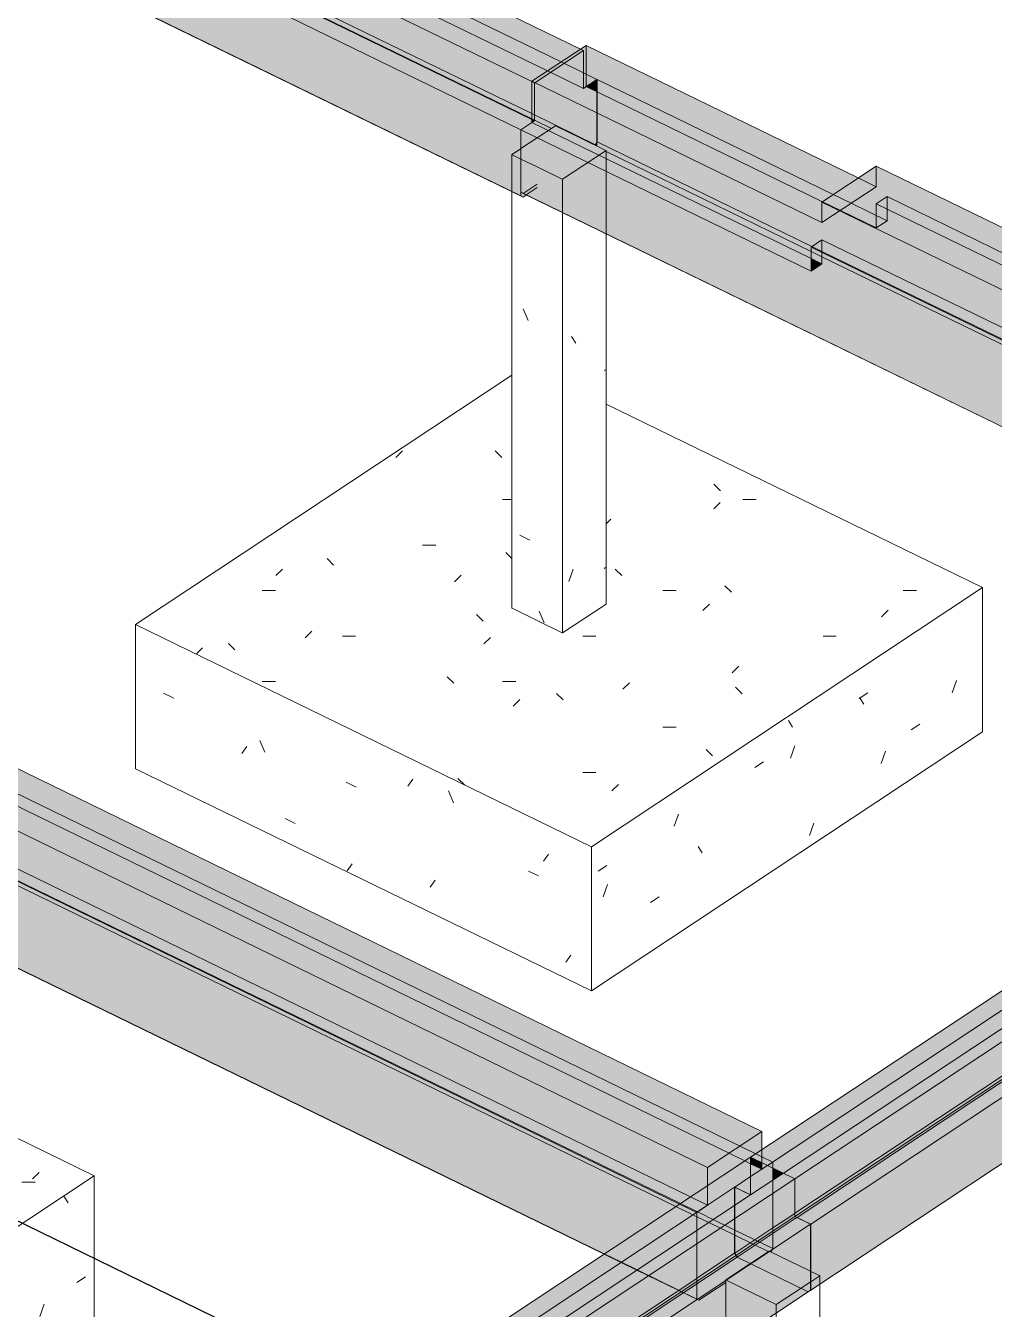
# Model space of a CAD drawing. Header units: inches. Extents: x -4071 to 5659, y -7640 to 11458.
# Drawn here: x 3402 to 3634.1, y -3224.5 to -2916.9 of the extents above; entities that cross this region are included whole.
import ezdxf

# ---------------------------------------------------------------- set-up
doc = ezdxf.new("R2010")
doc.units = ezdxf.units.IN
doc.header["$MEASUREMENT"] = 0
for name, color, linetype, lineweight in [('G-ANNO-SYMB', 111, 'Continuous', 30), ('S-BEAM', 12, 'Continuous', 9), ('S-COLS', 52, 'Continuous', 9), ('S-FNDN', 32, 'Continuous', 18)]:
    doc.layers.add(name, color=color, linetype=linetype, lineweight=lineweight)
pattern_1 = [(0, (10121.03, -4099.03), (76.8, 10.903), [3.168, -54.432, 3.168, -54.432, -307.2]), (0, (10121.03, -4099.03), (76.8, 10.903), [-115.2, 3.168, -112.032, 3.168, -54.432, -134.4]), (0, (10121.03, -4099.03), (76.8, 10.903), [-288, 3.168, -35.232, 3.168, -92.832]), (135.474, (10149.83, -4093.578), (-55.0283, 32.31815), [2.222, -38.175, 2.222, -253.625]), (135.474, (10149.83, -4093.578), (-55.0283, 32.31815), [-42.619, -38.175, 2.222, -78.572, -134.656]), (135.474, (10149.83, -4093.578), (-55.0283, 32.31815), [-161.587, 2.222, -38.175, 2.222, -92.038]), (135.474, (10149.83, -4093.578), (-55.0283, 32.31815), [-204.206, -24.709, 2.222, -65.106]), (224.526, (10159.43, -4071.771), (-21.77233, -43.22216), [2.222, -38.175, 2.222, -253.625]), (224.526, (10159.43, -4071.771), (-21.77233, -43.22216), [-42.619, -38.175, 2.222, -78.572, -134.656]), (224.526, (10159.43, -4071.771), (-21.77233, -43.22216), [-161.587, 2.222, -38.175, 2.222, -92.038]), (224.526, (10159.43, -4071.771), (-21.77233, -43.22216), [-204.206, -24.709, 2.222, -65.106])]
pattern_2 = [(33.505, (9389.539, -2391.571), (50.00359, 48.90697), [2.474, -42.502, 2.474, -282.373]), (33.505, (9389.539, -2391.571), (50.00359, 48.90697), [-47.45, -42.502, 2.474, -87.478, -149.919]), (33.505, (9389.539, -2391.571), (50.00359, 48.90697), [-179.903, 2.474, -42.502, 2.474, -102.47]), (33.505, (9389.539, -2391.571), (50.00359, 48.90697), [-227.353, -27.51, 2.474, -72.486]), (123.209, (9408.29, -2371.256), (-35.82795, 23.12505), [1.883, -32.354, 1.883, -214.952]), (123.209, (9408.29, -2371.256), (-35.82795, 23.12505), [-36.12, -32.354, 1.883, -66.591, -114.124]), (123.209, (9408.29, -2371.256), (-35.82795, 23.12505), [-136.948, 1.883, -32.354, 1.883, -78.003]), (123.209, (9408.29, -2371.256), (-35.82795, 23.12505), [-173.068, -20.942, 1.883, -55.179]), (250.676, (9414.54, -2335.51), (-14.17579, -72.032215), [3.117, -53.549, 3.117, -355.763]), (250.676, (9414.54, -2335.51), (-14.17579, -72.032215), [-59.782, -53.549, 3.117, -110.214, -188.884]), (250.676, (9414.54, -2335.51), (-14.17579, -72.032215), [-226.661, 3.117, -53.549, 3.117, -129.102]), (250.676, (9414.54, -2335.51), (-14.17579, -72.032215), [-286.442, -34.66, 3.117, -91.325])]

# ---------------------------------------------------------------- blocks, each defined once
blk = doc.blocks.new('Zapata-Rectangular - FT120b - 12-0x12-0x3-6-V39-FOUNDATION - 3D - VIEW 2')
at = {"layer": 'S-FNDN', "lineweight": 9}
h = blk.add_hatch(dxfattribs=at)
h.set_pattern_fill('FP_140', color=256, style=0, pattern_type=2)
h.set_pattern_definition(pattern_1)
h.paths.add_polyline_path([(10339.73, -3113.65), (10433.49, -3051.58), (10343.24, -3007.62), (10343.24, -3055.5), (10332.76, -3062.37), (10320.68, -3056.49), (10320.68, -3000.66), (10230.43, -3060.41), (10334.11, -3110.91)], flags=0)
h = blk.add_hatch(dxfattribs=at)
h.set_pattern_fill('FP_152', color=256, style=0, pattern_type=2)
h.set_pattern_definition(pattern_2)
h.paths.add_polyline_path([(10339.73, -3148.22), (10433.49, -3086.15), (10433.49, -3051.58), (10339.73, -3113.65), (10339.73, -3116.67)], flags=0)
h = blk.add_hatch(dxfattribs=at)
h.set_pattern_fill('FP_156', color=256, style=0, pattern_type=2)
h.set_pattern_definition([(334.027, (11071.222, -2118.869), (58.29157, -12.59248), [2.675, -45.955, 2.675, -305.316]), (334.027, (11071.222, -2118.869), (58.29157, -12.59248), [-51.305, -45.955, 2.675, -94.586, -162.1]), (334.027, (11071.222, -2118.869), (58.29157, -12.59248), [-194.521, 2.675, -45.955, 2.675, -110.796]), (334.027, (11071.222, -2118.869), (58.29157, -12.59248), [-245.825, -29.745, 2.675, -78.376]), (112.916, (11093.081, -2121.615), (-41.76583, 67.19003), [3.088, -53.051, 3.088, -352.455]), (112.916, (11093.081, -2121.615), (-41.76583, 67.19003), [-59.226, -53.051, 3.088, -109.189, -187.128]), (112.916, (11093.081, -2121.615), (-41.76583, 67.19003), [-224.553, 3.088, -53.051, 3.088, -127.902]), (112.916, (11093.081, -2121.615), (-41.76583, 67.19003), [-283.779, -34.338, 3.088, -90.476]), (234.291, (11100.368, -2093.558), (-16.52565, -54.59722), [2.06, -35.392, 2.06, -235.135]), (234.291, (11100.368, -2093.558), (-16.52565, -54.59722), [-39.512, -35.392, 2.06, -72.844, -124.839]), (234.291, (11100.368, -2093.558), (-16.52565, -54.59722), [-149.807, 2.06, -35.392, 2.06, -85.328]), (234.291, (11100.368, -2093.558), (-16.52565, -54.59722), [-189.319, -22.908, 2.06, -60.36])])
h.paths.add_polyline_path([(10339.73, -3148.22), (10339.73, -3113.65), (10230.43, -3060.41), (10230.43, -3094.98), (10274.97, -3116.67)], flags=0)
at = {"layer": 'S-FNDN', "color": 143, "lineweight": 9}
for p, q in [((10320.68, -3000.66), (10230.43, -3060.41)), ((10433.49, -3051.58), (10343.24, -3007.62)), ((10339.73, -3113.65), (10433.49, -3051.58)), ((10433.49, -3086.15), (10433.49, -3051.58)), ((10230.43, -3060.41), (10339.73, -3113.65)), ((10230.43, -3094.98), (10230.43, -3060.41)), ((10433.49, -3086.15), (10339.73, -3148.22)), ((10339.73, -3148.22), (10230.43, -3094.98)), ((10339.73, -3113.65), (10339.73, -3148.22))]:
    blk.add_line(p, q, dxfattribs=at)
blk = doc.blocks.new('Zapata-Rectangular - FT120b - 12-0x12-0x3-6-V40-FOUNDATION - 3D - VIEW 2')
at = {"layer": 'S-FNDN', "lineweight": 9}
h = blk.add_hatch(dxfattribs=at)
h.set_pattern_fill('FP_140', color=256, style=0, pattern_type=2)
h.set_pattern_definition(pattern_1)
h.paths.add_polyline_path([(10126.83, -3254.6), (10220.58, -3192.53), (10130.34, -3148.57), (10130.34, -3196.45), (10119.86, -3203.32), (10107.77, -3197.43), (10107.77, -3141.61), (10017.53, -3201.35), (10109.97, -3246.38)], flags=0)
h = blk.add_hatch(dxfattribs=at)
h.set_pattern_fill('FP_152', color=256, style=0, pattern_type=2)
h.set_pattern_definition(pattern_2)
h.paths.add_polyline_path([(10126.83, -3289.17), (10220.58, -3227.1), (10220.58, -3192.53), (10126.83, -3254.6), (10126.83, -3268.48)], flags=0)
h = blk.add_hatch(dxfattribs=at)
h.set_pattern_fill('FP_157', color=256, style=0, pattern_type=2)
h.set_pattern_definition([(334.027, (10858.317, -2259.815), (58.29157, -12.59248), [2.675, -45.955, 2.675, -305.316]), (334.027, (10858.317, -2259.815), (58.29157, -12.59248), [-51.305, -45.955, 2.675, -94.586, -162.1]), (334.027, (10858.317, -2259.815), (58.29157, -12.59248), [-194.521, 2.675, -45.955, 2.675, -110.796]), (334.027, (10858.317, -2259.815), (58.29157, -12.59248), [-245.825, -29.745, 2.675, -78.376]), (112.916, (10880.177, -2262.562), (-41.76583, 67.19003), [3.088, -53.051, 3.088, -352.455]), (112.916, (10880.177, -2262.562), (-41.76583, 67.19003), [-59.226, -53.051, 3.088, -109.189, -187.128]), (112.916, (10880.177, -2262.562), (-41.76583, 67.19003), [-224.553, 3.088, -53.051, 3.088, -127.902]), (112.916, (10880.177, -2262.562), (-41.76583, 67.19003), [-283.779, -34.338, 3.088, -90.476]), (234.291, (10887.463, -2234.504), (-16.52565, -54.59722), [2.06, -35.392, 2.06, -235.135]), (234.291, (10887.463, -2234.504), (-16.52565, -54.59722), [-39.512, -35.392, 2.06, -72.844, -124.839]), (234.291, (10887.463, -2234.504), (-16.52565, -54.59722), [-149.807, 2.06, -35.392, 2.06, -85.328]), (234.291, (10887.463, -2234.504), (-16.52565, -54.59722), [-189.319, -22.908, 2.06, -60.36])])
h.paths.add_polyline_path([(10126.83, -3289.17), (10126.83, -3254.6), (10017.53, -3201.35), (10017.53, -3235.92), (10097.89, -3275.07)], flags=0)
at = {"layer": 'S-FNDN', "color": 143, "lineweight": 9}
for p, q in [((10107.77, -3141.61), (10017.53, -3201.35)), ((10220.58, -3192.53), (10130.34, -3148.57)), ((10126.83, -3254.6), (10220.58, -3192.53)), ((10220.58, -3227.1), (10220.58, -3192.53)), ((10017.53, -3201.35), (10126.83, -3254.6)), ((10017.53, -3235.92), (10017.53, -3201.35)), ((10220.58, -3227.1), (10126.83, -3289.17)), ((10126.83, -3289.17), (10017.53, -3235.92)), ((10126.83, -3254.6), (10126.83, -3289.17))]:
    blk.add_line(p, q, dxfattribs=at)
blk = doc.blocks.new('034100 - Precast Structural Concrete - Column - Corbels - 16_x16_-V53-FOUNDATION - 3D - VIEW 2')
at = {"layer": 'S-COLS'}
h = blk.add_hatch(dxfattribs=at)
h.set_pattern_fill('FP_126', color=256, style=0, pattern_type=2)
h.set_pattern_definition([(334.027, (11112.892, -2091.283), (58.29157, -12.59248), [2.675, -45.955, 2.675, -305.316]), (334.027, (11112.892, -2091.283), (58.29157, -12.59248), [-51.305, -45.955, 2.675, -94.586, -162.1]), (334.027, (11112.892, -2091.283), (58.29157, -12.59248), [-194.521, 2.675, -45.955, 2.675, -110.796]), (334.027, (11112.892, -2091.283), (58.29157, -12.59248), [-245.825, -29.745, 2.675, -78.376]), (112.916, (11134.751, -2094.03), (-41.76583, 67.19003), [3.088, -53.051, 3.088, -352.455]), (112.916, (11134.751, -2094.03), (-41.76583, 67.19003), [-59.226, -53.051, 3.088, -109.189, -187.128]), (112.916, (11134.751, -2094.03), (-41.76583, 67.19003), [-224.553, 3.088, -53.051, 3.088, -127.902]), (112.916, (11134.751, -2094.03), (-41.76583, 67.19003), [-283.779, -34.338, 3.088, -90.476]), (234.291, (11142.037, -2065.972), (-16.52565, -54.59722), [2.06, -35.392, 2.06, -235.135]), (234.291, (11142.037, -2065.972), (-16.52565, -54.59722), [-39.512, -35.392, 2.06, -72.844, -124.839]), (234.291, (11142.037, -2065.972), (-16.52565, -54.59722), [-149.807, 2.06, -35.392, 2.06, -85.328]), (234.291, (11142.037, -2065.972), (-16.52565, -54.59722), [-189.319, -22.908, 2.06, -60.36])])
h.paths.add_polyline_path([(10332.76, -3062.37), (10332.76, -2961.74), (10324.01, -2957.55), (10323.35, -2957.98), (10320.74, -2956.7), (10320.74, -3056.51), (10326.1, -3059.12)], flags=0)
h = blk.add_hatch(dxfattribs=at)
h.set_pattern_fill('FP_172', color=256, style=0, pattern_type=2)
h.set_pattern_definition([(33.505, (9340.962, -2367.908), (50.00359, 48.90697), [2.474, -42.502, 2.474, -282.373]), (33.505, (9340.962, -2367.908), (50.00359, 48.90697), [-47.45, -42.502, 2.474, -87.478, -149.919]), (33.505, (9340.962, -2367.908), (50.00359, 48.90697), [-179.903, 2.474, -42.502, 2.474, -102.47]), (33.505, (9340.962, -2367.908), (50.00359, 48.90697), [-227.353, -27.51, 2.474, -72.486]), (123.209, (9359.714, -2347.592), (-35.82795, 23.12505), [1.883, -32.354, 1.883, -214.952]), (123.209, (9359.714, -2347.592), (-35.82795, 23.12505), [-36.12, -32.354, 1.883, -66.591, -114.124]), (123.209, (9359.714, -2347.592), (-35.82795, 23.12505), [-136.948, 1.883, -32.354, 1.883, -78.003]), (123.209, (9359.714, -2347.592), (-35.82795, 23.12505), [-173.068, -20.942, 1.883, -55.179]), (250.676, (9365.964, -2311.847), (-14.17579, -72.032215), [3.117, -53.549, -358.879]), (250.676, (9365.964, -2311.847), (-14.17579, -72.032215), [-56.665, 3.117, -53.549, -302.214]), (250.676, (9365.964, -2311.847), (-14.17579, -72.032215), [-113.33, 3.117, -110.214, -188.884]), (250.676, (9365.964, -2311.847), (-14.17579, -72.032215), [-226.661, 3.117, -53.549, -132.219]), (250.676, (9365.964, -2311.847), (-14.17579, -72.032215), [-283.326, 3.117, -34.66, -94.442]), (250.676, (9365.964, -2311.847), (-14.17579, -72.032215), [-321.103, 3.117, -91.325])])
h.paths.add_polyline_path([(10332.82, -3062.4), (10343.24, -3055.5), (10343.24, -2966.84), (10332.82, -2961.77), (10332.82, -3002.55)], flags=0)
for p, q in [((10322.85, -2946.39), (10331.1, -2940.93)), ((10331.1, -2940.93), (10331.16, -2940.96)), ((10331.16, -2940.96), (10337.17, -2943.89)), ((10320.68, -2947.83), (10322.84, -2946.4)), ((10337.17, -2943.89), (10343.18, -2946.82)), ((10320.68, -2947.83), (10320.68, -2956.61)), ((10320.74, -2947.86), (10320.68, -2947.83)), ((10322.84, -2948.88), (10320.74, -2947.86)), ((10326.75, -2950.78), (10322.85, -2948.88)), ((10343.24, -2946.85), (10332.82, -2953.74)), ((10343.18, -2946.82), (10343.24, -2946.85)), ((10343.24, -2946.85), (10343.24, -2966.78)), ((10332.76, -2953.72), (10326.75, -2950.78)), ((10332.82, -2953.74), (10332.76, -2953.72)), ((10332.82, -2953.74), (10332.82, -2961.71)), ((10320.68, -2956.67), (10320.68, -3056.49)), ((10332.82, -2961.77), (10332.82, -3062.4)), ((10343.24, -2966.84), (10343.24, -3055.5)), ((10320.74, -3056.51), (10320.68, -3056.49)), ((10332.76, -3062.37), (10320.74, -3056.51)), ((10343.24, -3055.5), (10332.82, -3062.4)), ((10332.82, -3062.4), (10332.76, -3062.37))]:
    blk.add_line(p, q, dxfattribs=at)
blk = doc.blocks.new('034100 - Precast Structural Concrete - Column - Corbels - 16_x16_-1699973-FOUNDATION - 3D - VIEW 2')
at = {"layer": 'S-COLS'}
h = blk.add_hatch(dxfattribs=at)
h.set_pattern_fill('FP_128', color=256, style=0, pattern_type=2)
h.set_pattern_definition([(33.505, (9605.096, -2496.578), (50.00359, 48.90697), [2.474, -42.502, 2.474, -282.373]), (33.505, (9605.096, -2496.578), (50.00359, 48.90697), [-47.45, -42.502, 2.474, -87.478, -149.919]), (33.505, (9605.096, -2496.578), (50.00359, 48.90697), [-179.903, 2.474, -42.502, 2.474, -102.47]), (33.505, (9605.096, -2496.578), (50.00359, 48.90697), [-227.353, -27.51, 2.474, -72.486]), (123.209, (9623.847, -2476.262), (-35.82795, 23.12505), [1.883, -32.354, 1.883, -214.952]), (123.209, (9623.847, -2476.262), (-35.82795, 23.12505), [-36.12, -32.354, 1.883, -66.591, -114.124]), (123.209, (9623.847, -2476.262), (-35.82795, 23.12505), [-136.948, 1.883, -32.354, 1.883, -78.003]), (123.209, (9623.847, -2476.262), (-35.82795, 23.12505), [-173.068, -20.942, 1.883, -55.179]), (250.676, (9630.098, -2440.517), (-14.17579, -72.03221), [3.117, -53.549, -358.879]), (250.676, (9630.098, -2440.517), (-14.17579, -72.03221), [-56.665, 3.117, -53.549, -302.214]), (250.676, (9630.098, -2440.517), (-14.17579, -72.03221), [-113.33, 3.117, -110.214, -188.884]), (250.676, (9630.098, -2440.517), (-14.17579, -72.03221), [-226.661, 3.117, -53.549, -132.219]), (250.676, (9630.098, -2440.517), (-14.17579, -72.03221), [-283.326, 3.117, -34.66, -94.442]), (250.676, (9630.098, -2440.517), (-14.17579, -72.03221), [-321.103, 3.117, -91.325])])
h.paths.add_polyline_path([(10384.05, -3332.02), (10394.47, -3325.12), (10394.47, -3218.49), (10384.05, -3225.38), (10384.05, -3328.18)], flags=0)
h = blk.add_hatch(dxfattribs=at)
h.set_pattern_fill('FP_139', color=256, style=0, pattern_type=2)
h.set_pattern_definition([(334.027, (10899.987, -2232.229), (58.29157, -12.59248), [2.675, -45.955, 2.675, -305.316]), (334.027, (10899.987, -2232.229), (58.29157, -12.59248), [-51.305, -45.955, 2.675, -94.586, -162.1]), (334.027, (10899.987, -2232.229), (58.29157, -12.59248), [-194.521, 2.675, -45.955, 2.675, -110.796]), (334.027, (10899.987, -2232.229), (58.29157, -12.59248), [-245.825, -29.745, 2.675, -78.376]), (112.916, (10921.846, -2234.976), (-41.76583, 67.19003), [3.088, -53.051, 3.088, -352.455]), (112.916, (10921.846, -2234.976), (-41.76583, 67.19003), [-59.226, -53.051, 3.088, -109.189, -187.128]), (112.916, (10921.846, -2234.976), (-41.76583, 67.19003), [-224.553, 3.088, -53.051, 3.088, -127.902]), (112.916, (10921.846, -2234.976), (-41.76583, 67.19003), [-283.779, -34.338, 3.088, -90.476]), (234.291, (10929.133, -2206.918), (-16.52565, -54.59722), [2.06, -35.392, 2.06, -235.135]), (234.291, (10929.133, -2206.918), (-16.52565, -54.59722), [-39.512, -35.392, 2.06, -72.844, -124.839]), (234.291, (10929.133, -2206.918), (-16.52565, -54.59722), [-149.807, 2.06, -35.392, 2.06, -85.328]), (234.291, (10929.133, -2206.918), (-16.52565, -54.59722), [-189.319, -22.908, 2.06, -60.36])])
h.paths.add_polyline_path([(10383.99, -3331.99), (10383.99, -3225.42), (10371.97, -3233.38), (10371.97, -3326.13), (10377.85, -3329)], flags=0)
for p, q in [((10377.84, -3213.52), (10382.33, -3210.55)), ((10382.33, -3210.55), (10382.39, -3210.58)), ((10382.47, -3210.62), (10392.27, -3215.39)), ((10371.91, -3217.44), (10377.84, -3213.52)), ((10392.31, -3215.41), (10394.41, -3216.43)), ((10394.47, -3216.46), (10392.31, -3217.9)), ((10394.41, -3216.43), (10394.47, -3216.46)), ((10394.47, -3216.46), (10394.47, -3218.49)), ((10371.91, -3217.44), (10371.91, -3233.42)), ((10371.97, -3217.47), (10371.91, -3217.44)), ((10383.99, -3223.33), (10372.05, -3217.51)), ((10389.98, -3219.43), (10384.05, -3223.36)), ((10392.27, -3217.92), (10389.98, -3219.43)), ((10394.47, -3218.49), (10394.47, -3325.12)), ((10384.05, -3223.36), (10383.99, -3223.33)), ((10384.05, -3223.36), (10384.05, -3225.38)), ((10384.05, -3225.38), (10384.05, -3332.02)), ((10371.91, -3233.42), (10371.91, -3326.1)), ((10371.97, -3326.13), (10371.91, -3326.1)), ((10383.99, -3331.99), (10371.97, -3326.13)), ((10394.47, -3325.12), (10384.05, -3332.02)), ((10384.05, -3332.02), (10383.99, -3331.99))]:
    blk.add_line(p, q, dxfattribs=at)
blk = doc.blocks.new('034100 - Precast Structural Concrete - Inverted Tee - IT 28IT32 _11_F _ 11_B SHELF_-V76-FOUNDATION - 3D - VIEW 2')
at = {"layer": 'S-BEAM', "transparency": 33554534}
h = blk.add_hatch(color=9, dxfattribs=at)
h.paths.add_polyline_path([(10325.45, -2930.33), (10325.45, -2930.26), (10329.23, -2927.76), (10075.63, -2804.22), (10075.63, -2808.63), (10325.3, -2930.26)], flags=0)
h.paths.add_polyline_path([(10332.48, -2925.6), (10337.11, -2922.54), (10073.69, -2794.22), (10073.02, -2794.66), (10073.05, -2800.72), (10075.65, -2801.97), (10076.94, -2801.12), (10326.91, -2922.89)], flags=0)
h = blk.add_hatch(color=9, dxfattribs=at)
h.paths.add_polyline_path([(10337.82, -2931.94), (10341.07, -2929.79), (10337.82, -2928.2), (10337.82, -2930.26)], flags=0)
h.paths.add_polyline_path([(10329.23, -2927.76), (10332.48, -2925.6), (10076.94, -2801.12), (10075.63, -2801.99), (10075.63, -2804.22), (10326.1, -2926.23)], flags=0)
for points in [[(10325.45, -2939.38), (10325.45, -2930.33), (10075.63, -2808.63), (10075.63, -2816.48), (10079.11, -2818.18), (10079.11, -2819.38), (10323.35, -2938.36)], [(10079.11, -2823.12), (10079.11, -2819.38), (10071.98, -2815.91), (10068.72, -2818.06), (10074.81, -2821.03)], [(10079.11, -2819.38), (10079.05, -2818.15), (10073.02, -2815.21), (10071.98, -2815.91), (10078.06, -2818.87)], [(10322.84, -2941.85), (10325.45, -2940.13), (10325.45, -2939.38), (10079.11, -2819.38), (10079.11, -2823.12), (10321.01, -2940.96)], [(10320.68, -2956.61), (10320.74, -2947.79), (10322.84, -2946.4), (10322.84, -2941.85), (10079.11, -2823.12), (10079.11, -2838.94), (10314.73, -2953.72)], [(10337.82, -2931.94), (10337.82, -2928.2), (10332.48, -2925.6), (10329.23, -2927.76), (10335.16, -2930.64)], [(10326.1, -2939.7), (10326.1, -2930.64), (10325.45, -2930.33), (10325.45, -2939.38)], [(10341.07, -2932.78), (10341.07, -2929.79), (10338.47, -2931.51), (10340.56, -2932.53)], [(10325.45, -2940.13), (10326.1, -2939.7), (10325.45, -2939.38), (10325.45, -2939.7)], [(10323.35, -2957.98), (10326.75, -2955.73), (10326.75, -2950.78), (10327.7, -2950.16), (10328.98, -2947.86), (10332.76, -2947.86), (10332.86, -2946.74), (10337.17, -2943.89), (10331.05, -2940.96), (10322.84, -2946.47), (10322.85, -2957.67)], [(10322.84, -2946.4), (10322.85, -2946.39), (10322.85, -2941.85), (10322.84, -2941.86)], [(10320.68, -2956.67), (10320.68, -2956.61), (10314.61, -2953.72)]]:
    blk.add_hatch(color=9, dxfattribs=at).paths.add_polyline_path(points, flags=0)
h = blk.add_hatch(color=9, dxfattribs=at)
h.paths.add_polyline_path([(10322.84, -2957.67), (10322.84, -2946.4), (10320.68, -2947.86), (10320.74, -2956.64)], flags=0)
h.paths.add_polyline_path([(10079.11, -2838.94), (10079.11, -2823.12), (10068.69, -2818.15), (10068.63, -2818.15), (10068.63, -2819.19), (10067.02, -2819.19), (10062.61, -2822.11), (10062.61, -2826.23), (10060.51, -2827.62), (10058.71, -2826.74), (10058.71, -2829), (10073.69, -2836.3)], flags=0)
h = blk.add_hatch(color=9, dxfattribs=at)
h.paths.add_polyline_path([(10323.35, -2957.98), (10322.84, -2957.67), (10322.85, -2957.73)], flags=0)
h.paths.add_polyline_path([(10079.11, -2838.99), (10079.11, -2838.94), (10073.69, -2836.35)], flags=0)
h = blk.add_hatch(color=9, dxfattribs=at)
h.paths.add_polyline_path([(10322.85, -2946.39), (10331.2, -2940.98), (10340.99, -2945.75), (10341.07, -2945.6), (10341.07, -2932.78), (10338.47, -2931.51), (10337.82, -2931.94), (10329.94, -2928.1), (10326.1, -2930.64), (10326.1, -2939.7), (10322.85, -2941.86)], flags=0)
h.paths.add_polyline_path([(10337.82, -2928.2), (10337.82, -2922.89), (10333.19, -2925.95), (10335.05, -2926.85)], flags=0)
h = blk.add_hatch(color=9, dxfattribs=at)
h.paths.add_polyline_path([(10326.1, -2930.64), (10329.94, -2928.1), (10329.23, -2927.76), (10325.45, -2930.33)], flags=0)
h.paths.add_polyline_path([(10333.19, -2925.95), (10337.82, -2922.89), (10337.11, -2922.54), (10332.48, -2925.6)], flags=0)
at = {"layer": 'S-BEAM', "color": 143}
for p, q in [((10061.97, -2801.98), (10073.69, -2794.22)), ((10073.69, -2794.22), (10337.11, -2922.54)), ((10061.97, -2811.03), (10061.97, -2801.98)), ((10325.45, -2930.33), (10061.97, -2801.98)), ((10058.71, -2813.19), (10061.97, -2811.03)), ((10325.45, -2939.38), (10061.97, -2811.03)), ((10058.71, -2829), (10058.71, -2813.19)), ((10322.84, -2941.85), (10058.71, -2813.19)), ((10059.23, -2829.31), (10058.71, -2829)), ((10322.84, -2957.67), (10058.71, -2829)), ((10323.35, -2957.98), (10059.23, -2829.31)), ((10325.45, -2940.13), (10322.84, -2941.85)), ((10322.84, -2941.85), (10322.84, -2957.67)), ((10322.84, -2957.67), (10323.35, -2957.98)), ((10323.35, -2957.98), (10324.07, -2957.5))]:
    blk.add_line(p, q, dxfattribs=at)
at = {"layer": 'S-BEAM', "color": 9}
for p, q in [((10073.69, -2794.22), (10073.69, -2803.27)), ((10073.69, -2803.27), (10076.94, -2801.12)), ((10076.94, -2801.12), (10076.94, -2804.86)), ((10332.48, -2925.6), (10076.94, -2801.12)), ((10329.23, -2927.76), (10073.69, -2803.27)), ((10076.94, -2804.86), (10076.94, -2809.27)), ((10076.94, -2809.36), (10076.94, -2816.93)), ((10076.94, -2816.93), (10076.86, -2817.09)), ((10325.45, -2937.99), (10076.94, -2816.93)), ((10325.45, -2939.23), (10079.11, -2819.22)), ((10062.62, -2827.06), (10059.28, -2829.28)), ((10337.82, -2922.89), (10326.16, -2930.6)), ((10337.11, -2922.54), (10337.82, -2922.89)), ((10337.82, -2931.94), (10337.82, -2922.89)), ((10337.82, -2931.94), (10329.23, -2927.76)), ((10337.82, -2928.2), (10332.48, -2925.6)), ((10341.07, -2929.79), (10337.82, -2928.2)), ((10326.1, -2930.64), (10325.45, -2930.33)), ((10326.1, -2930.64), (10326.1, -2939.7)), ((10341.07, -2929.79), (10337.82, -2931.94)), ((10341.07, -2932.78), (10341.07, -2929.79)), ((10341.07, -2945.6), (10341.07, -2932.78)), ((10341.07, -2945.6), (10325.45, -2937.99)), ((10326.1, -2939.54), (10325.45, -2939.23)), ((10326.1, -2939.7), (10325.45, -2939.38)), ((10326.1, -2939.7), (10325.45, -2940.13)), ((10330.19, -2941.53), (10326.23, -2939.61)), ((10340.99, -2945.75), (10341.07, -2945.6)), ((10324.12, -2957.47), (10326.75, -2955.73))]:
    blk.add_line(p, q, dxfattribs=at)

msp = doc.modelspace()

# ---------------------------------------------------------------- hatches: boundary and pattern name
at = {"layer": 'S-BEAM', "transparency": 33554534}
h = msp.add_hatch(color=254, dxfattribs=at)
h.paths.add_polyline_path([(3592.799, -2964.124), (3592.799, -2959.186), (3592.928, -2959.1), (3538.893, -2932.778), (3538.893, -2937.865), (3590.195, -2962.856)], flags=0)
h.paths.add_polyline_path([(3595.532, -2957.376), (3601.523, -2953.41), (3536.295, -2921.635), (3534.927, -2922.54), (3535.638, -2922.886), (3535.638, -2928.199), (3594.447, -2956.848)], flags=0)
h = msp.add_hatch(color=254, dxfattribs=at)
h.paths.add_polyline_path([(3605.821, -2965.381), (3608.425, -2963.657), (3599.83, -2959.47), (3597.226, -2961.194), (3603.241, -2964.124)], flags=0)
h.paths.add_polyline_path([(3592.928, -2959.1), (3595.532, -2957.376), (3538.893, -2929.792), (3538.893, -2932.778), (3592.799, -2959.038)], flags=0)
for points in [[(3702.903, -3021.876), (3710.782, -3016.66), (3597.097, -2961.279), (3592.799, -2964.124), (3538.893, -2937.865), (3538.893, -2945.791), (3541.062, -2946.848), (3541.062, -2948.798), (3590.195, -2972.733), (3590.195, -2969.964), (3592.799, -2968.24), (3702.863, -3021.856)], [(3541.062, -2951.791), (3541.062, -2948.798), (3533.289, -2945.012), (3530.685, -2946.736), (3536.76, -2949.696)], [(3541.062, -2948.798), (3541.002, -2946.819), (3534.987, -2943.888), (3533.289, -2945.012), (3539.364, -2947.971)], [(3541.062, -2966.782), (3541.062, -2951.791), (3530.644, -2946.819), (3530.585, -2946.819), (3530.585, -2947.858), (3526.796, -2947.858), (3525.52, -2950.156), (3524.569, -2950.785), (3524.569, -2955.73), (3521.943, -2957.469), (3538.186, -2965.381)], [(3590.195, -2975.726), (3590.195, -2972.733), (3541.062, -2948.798), (3541.062, -2951.791), (3586.655, -2974.002)], [(3701.137, -3044.761), (3701.137, -3024.008), (3592.799, -2971.233), (3592.799, -2974.002), (3590.195, -2975.726), (3541.062, -2951.791), (3541.062, -2966.782), (3688.483, -3038.597)], [(3710.782, -3016.66), (3715.925, -3013.255), (3605.821, -2959.619), (3608.425, -2957.895), (3718.529, -3011.531), (3723.804, -3008.039), (3605.821, -2950.565), (3601.523, -2953.41), (3605.821, -2955.504), (3599.83, -2959.47), (3608.425, -2963.657), (3605.821, -2965.381), (3597.226, -2961.194), (3597.097, -2961.279), (3709.597, -3016.083)], [(3597.226, -2961.194), (3599.83, -2959.47), (3595.532, -2957.376), (3592.928, -2959.1), (3593.103, -2959.186)], [(3715.925, -3013.255), (3718.529, -3011.531), (3608.425, -2957.895), (3605.821, -2959.619), (3709.597, -3010.173)], [(3541.062, -2966.841), (3541.062, -2966.782), (3538.065, -2965.381)], [(3592.799, -2974.002), (3592.799, -2968.24), (3590.195, -2969.964), (3590.195, -2972.733)], [(3701.137, -3024.008), (3701.137, -3023.045), (3702.863, -3021.856), (3592.799, -2968.24), (3592.799, -2971.233), (3700.299, -3023.6)], [(3590.195, -2975.726), (3592.799, -2974.002), (3590.195, -2972.733), (3590.195, -2974.002)], [(3561.307, -3197.559), (3565.412, -3194.842), (3565.412, -3190.505), (3384.192, -3102.225), (3379.894, -3105.07), (3326.018, -3078.825), (3326.018, -3086.752), (3328.157, -3087.794), (3328.157, -3089.744), (3377.29, -3113.679), (3377.29, -3110.91), (3379.894, -3109.186), (3557.559, -3195.733)], [(3540.644, -3211.239), (3558.703, -3199.283), (3379.894, -3112.179), (3379.894, -3114.948), (3377.29, -3116.672), (3328.157, -3092.737), (3328.157, -3107.728), (3526.046, -3204.128)], [(3565.412, -3190.505), (3570.555, -3187.1), (3392.916, -3100.565), (3395.52, -3098.841), (3573.159, -3185.376), (3578.434, -3181.884), (3392.916, -3091.511), (3388.618, -3094.356), (3392.916, -3096.45), (3386.925, -3100.416), (3395.52, -3104.603), (3392.916, -3106.327), (3384.321, -3102.14), (3384.192, -3102.225), (3563.32, -3189.486)], [(3558.703, -3199.283), (3561.307, -3197.559), (3379.894, -3109.186), (3379.894, -3112.179), (3557.559, -3198.726)], [(3583.553, -3191.886), (3701.137, -3114.044), (3701.137, -3109.683), (3581.038, -3189.214), (3581.038, -3190.661), (3581.607, -3190.938)], [(3586.333, -3202.257), (3677.54, -3141.876), (3672.09, -3138.931), (3701.137, -3119.702), (3701.137, -3117.201), (3586.333, -3193.225), (3586.333, -3197.08)], [(3590.128, -3204.105), (3681.168, -3143.836), (3677.54, -3141.876), (3586.378, -3202.279), (3590.095, -3204.089)], [(3592.291, -3218.488), (3694.567, -3150.78), (3688.483, -3147.788), (3681.168, -3143.836), (3590.128, -3204.105), (3590.128, -3215.411), (3592.291, -3216.464)], [(3578.413, -3190.928), (3578.434, -3190.914), (3578.434, -3189.393), (3575.707, -3188.065), (3575.707, -3189.61), (3577.543, -3190.505)], [(3590.095, -3215.394), (3590.05, -3204.105), (3586.3, -3202.241), (3586.255, -3193.203), (3583.553, -3191.886), (3581.038, -3193.551), (3581.038, -3209.967), (3580.617, -3210.777), (3589.531, -3215.119)], [(3581.038, -3193.551), (3583.553, -3191.886), (3581.038, -3190.661), (3581.038, -3193.225)], [(3590.128, -3215.411), (3590.095, -3204.089), (3586.333, -3202.257), (3586.3, -3193.186), (3586.3, -3193.225), (3586.342, -3202.3), (3590.095, -3204.128), (3590.095, -3215.394)], [(3562.787, -3201.273), (3565.391, -3199.549), (3561.307, -3197.559), (3558.703, -3199.283), (3559.268, -3199.559)], [(3548.523, -3215.077), (3562.808, -3205.62), (3562.771, -3201.283), (3544.728, -3213.228)], [(3540.592, -3211.273), (3540.644, -3211.239), (3525.925, -3204.128)], [(3589.531, -3220.277), (3590.128, -3219.92), (3590.095, -3215.394), (3580.061, -3210.605), (3575.719, -3213.548), (3588.798, -3219.92)], [(3548.471, -3215.111), (3548.523, -3215.077), (3544.676, -3213.262)], [(3569.729, -3217.61), (3575.693, -3213.536), (3575.659, -3213.519), (3569.729, -3217.476)], [(3569.729, -3233.424), (3589.531, -3220.277), (3575.803, -3213.589), (3569.729, -3217.61), (3569.729, -3223.331)], [(3385.855, -3334.976), (3559.097, -3220.287), (3551.218, -3216.449), (3383.182, -3327.692), (3383.182, -3333.674), (3384.285, -3334.212)], [(3590.128, -3219.92), (3592.291, -3218.488), (3592.231, -3216.435), (3590.128, -3215.411), (3590.128, -3217.895)], [(3389.65, -3336.825), (3562.801, -3222.092), (3559.097, -3220.287), (3385.855, -3334.976), (3389.487, -3336.746)], [(3403.411, -3343.529), (3569.729, -3233.424), (3569.729, -3218.102), (3563.32, -3222.344), (3562.808, -3222.192), (3389.65, -3336.825), (3393.282, -3338.595)]]:
    msp.add_hatch(color=254, dxfattribs=at).paths.add_polyline_path(points, flags=0)
h = msp.add_hatch(color=254, dxfattribs=at)
h.paths.add_polyline_path([(3592.799, -2964.124), (3597.226, -2961.194), (3592.928, -2959.1), (3592.799, -2959.186)], flags=0)
h.paths.add_polyline_path([(3599.83, -2959.47), (3605.821, -2955.504), (3601.523, -2953.41), (3595.532, -2957.376), (3599.246, -2959.186)], flags=0)
h = msp.add_hatch(color=254, dxfattribs=at)
h.paths.add_polyline_path([(3562.808, -3222.036), (3562.808, -3205.62), (3548.523, -3215.077), (3559.149, -3220.253)], flags=0)
h.paths.add_polyline_path([(3544.728, -3213.228), (3562.787, -3201.273), (3558.703, -3199.283), (3540.644, -3211.239)], flags=0)
h.paths.add_polyline_path([(3307.764, -3087.339), (3307.788, -3087.323), (3307.764, -3084.83)], flags=0)
h = msp.add_hatch(color=254, dxfattribs=at)
h.paths.add_polyline_path([(3579.758, -3190.038), (3581.017, -3189.204), (3578.434, -3188.048), (3578.434, -3189.393)], flags=0)
h.paths.add_polyline_path([(3574.329, -3188.939), (3576.933, -3187.215), (3395.52, -3098.841), (3392.916, -3100.565), (3572.501, -3188.048)], flags=0)
h = msp.add_hatch(color=254, dxfattribs=at)
h.paths.add_polyline_path([(3586.333, -3193.203), (3701.137, -3117.201), (3701.137, -3114.044), (3583.586, -3191.864), (3586.3, -3193.186)], flags=0)
h.paths.add_polyline_path([(3581.017, -3189.204), (3701.137, -3109.683), (3701.137, -3104.99), (3578.434, -3186.221), (3578.434, -3187.946), (3578.644, -3188.048)], flags=0)
h = msp.add_hatch(color=254, dxfattribs=at)
h.paths.add_polyline_path([(3565.391, -3199.549), (3565.412, -3199.535), (3565.412, -3194.842), (3561.307, -3197.559), (3563.32, -3198.54)], flags=0)
h.paths.add_polyline_path([(3379.894, -3114.948), (3379.894, -3109.186), (3377.29, -3110.91), (3377.29, -3113.679)], flags=0)
h = msp.add_hatch(color=254, dxfattribs=at)
h.paths.add_polyline_path([(3565.412, -3194.842), (3574.329, -3188.939), (3570.555, -3187.1), (3565.412, -3190.505), (3565.412, -3193.225)], flags=0)
h.paths.add_polyline_path([(3576.933, -3187.215), (3578.434, -3186.221), (3578.434, -3181.884), (3573.159, -3185.376), (3575.707, -3186.617)], flags=0)
h = msp.add_hatch(color=254, dxfattribs=at)
h.paths.add_polyline_path([(3563.32, -3222.344), (3569.729, -3218.102), (3569.789, -3217.405), (3575.659, -3213.519), (3572.51, -3211.985), (3571.912, -3210.954), (3571.912, -3199.593), (3562.808, -3205.62), (3562.808, -3222.036), (3562.931, -3222.11)], flags=0)
h.paths.add_polyline_path([(3565.412, -3199.535), (3575.707, -3192.719), (3575.707, -3189.61), (3574.329, -3188.939), (3565.412, -3194.842), (3565.412, -3195.254)], flags=0)
h.paths.add_polyline_path([(3578.434, -3187.946), (3578.434, -3186.221), (3576.933, -3187.215)], flags=0)
h = msp.add_hatch(color=254, dxfattribs=at)
h.paths.add_polyline_path([(3571.912, -3195.27), (3571.9, -3195.264), (3562.808, -3201.283), (3562.808, -3205.62), (3571.912, -3199.559), (3571.912, -3197.08)], flags=0)
h.paths.add_polyline_path([(3575.659, -3213.519), (3580.206, -3210.577), (3580.617, -3210.777), (3581.038, -3209.967), (3581.038, -3193.551), (3575.707, -3197.08), (3575.707, -3192.743), (3571.912, -3195.27), (3575.674, -3197.102), (3571.912, -3199.593), (3571.912, -3211.046), (3572.51, -3211.985)], flags=0)
h.paths.add_polyline_path([(3575.707, -3192.719), (3578.413, -3190.928), (3575.707, -3189.61), (3575.707, -3190.938)], flags=0)
h.paths.add_polyline_path([(3581.038, -3190.661), (3581.038, -3189.214), (3579.779, -3190.048)], flags=0)
h = msp.add_hatch(color=254, dxfattribs=at)
h.paths.add_polyline_path([(3578.434, -3190.914), (3579.758, -3190.038), (3578.434, -3189.393), (3578.434, -3190.505)], flags=0)
h.paths.add_polyline_path([(3575.707, -3189.61), (3575.674, -3188.048), (3574.329, -3188.939)], flags=0)
h.paths.add_polyline_path([(3578.434, -3189.393), (3578.434, -3187.946), (3576.933, -3187.215), (3575.707, -3188.065), (3578.067, -3189.214)], flags=0)
h = msp.add_hatch(color=254, dxfattribs=at)
h.paths.add_polyline_path([(3571.963, -3199.559), (3575.629, -3197.08), (3571.912, -3195.27), (3571.912, -3199.559)], flags=0)
h.paths.add_polyline_path([(3575.707, -3197.08), (3581.038, -3193.551), (3581.038, -3190.661), (3579.779, -3190.048), (3575.707, -3192.743), (3575.707, -3195.232)], flags=0)
h = msp.add_hatch(color=254, dxfattribs=at)
h.paths.add_polyline_path([(3369.225, -3329.947), (3371.925, -3328.191), (3372.556, -3328.498), (3372.556, -3327.208), (3368.761, -3329.721)], flags=0)
h.paths.add_polyline_path([(3375.229, -3329.8), (3548.471, -3215.111), (3544.676, -3213.262), (3373.387, -3326.658), (3373.878, -3326.897), (3373.878, -3329.142)], flags=0)
h = msp.add_hatch(color=254, dxfattribs=at)
h.paths.add_polyline_path([(3383.182, -3327.692), (3551.218, -3216.449), (3548.471, -3215.111), (3380.435, -3326.354)], flags=0)
h.paths.add_polyline_path([(3376.64, -3324.505), (3544.676, -3213.262), (3540.592, -3211.273), (3372.556, -3322.515), (3376.482, -3324.428)], flags=0)
h = msp.add_hatch(color=254, dxfattribs=at)
h.paths.add_polyline_path([(3563.32, -3222.344), (3562.808, -3222.036), (3562.892, -3222.136)], flags=0)
h.paths.add_polyline_path([(3544.676, -3213.262), (3544.728, -3213.228), (3540.592, -3211.273)], flags=0)

# ---------------------------------------------------------------- linework, layer by layer
at = {"layer": 'G-ANNO-SYMB'}
msp.add_line((3742.28, -3370.086), (1797.766, -2422.836), dxfattribs=at)
at = {"layer": 'S-BEAM', "color": 143}
for p, q in [((3523.273, -2930.255), (3536.295, -2921.635)), ((3536.295, -2921.635), (3601.523, -2953.41)), ((3592.799, -2964.124), (3523.273, -2930.255)), ((3523.273, -2930.255), (3523.273, -2940.133)), ((3520.669, -2941.857), (3523.273, -2940.133)), ((3523.273, -2940.133), (3590.195, -2972.733)), ((3590.195, -2975.726), (3520.669, -2941.857)), ((3520.669, -2941.857), (3520.669, -2956.848)), ((3592.799, -2959.186), (3605.821, -2950.565)), ((3605.821, -2950.565), (3791.338, -3040.938)), ((3520.669, -2956.848), (3753.548, -3070.293)), ((3520.669, -2956.848), (3521.181, -2957.157)), ((3521.181, -2957.157), (3701.137, -3044.82)), ((3592.799, -2964.124), (3592.799, -2959.186)), ((3778.317, -3049.559), (3592.799, -2959.186)), ((3590.195, -2969.964), (3592.799, -2968.24)), ((3590.195, -2975.726), (3590.195, -2969.964)), ((3590.195, -2969.964), (3771.607, -3058.337)), ((3702.903, -3021.876), (3592.799, -2968.24)), ((3575.707, -3188.026), (3788.591, -3047.094)), ((3799.217, -3052.27), (3586.333, -3193.203)), ((3586.333, -3202.257), (3790.235, -3067.271)), ((3590.128, -3204.105), (3794.03, -3069.12)), ((3590.128, -3219.92), (3794.03, -3084.934)), ((3392.916, -3091.511), (3578.434, -3181.884)), ((3307.764, -3097.794), (3540.644, -3211.239)), ((3308.277, -3098.103), (3540.592, -3211.273)), ((3565.412, -3190.505), (3379.894, -3100.132)), ((3561.307, -3197.559), (3379.894, -3109.186)), ((3377.29, -3110.91), (3558.703, -3199.283)), ((3578.434, -3181.884), (3565.412, -3190.505)), ((3578.434, -3186.221), (3578.434, -3181.884)), ((3372.556, -3322.515), (3575.674, -3188.048)), ((3575.674, -3188.048), (3586.3, -3193.225)), ((3586.333, -3193.203), (3575.707, -3188.026)), ((3565.412, -3190.505), (3565.412, -3194.842)), ((3586.3, -3193.225), (3383.182, -3327.692)), ((3586.3, -3193.225), (3586.3, -3202.279)), ((3586.333, -3202.257), (3586.333, -3193.203)), ((3385.855, -3334.976), (3586.3, -3202.279)), ((3389.65, -3336.825), (3590.095, -3204.128)), ((3586.3, -3202.279), (3590.095, -3204.128)), ((3590.128, -3204.105), (3586.333, -3202.257)), ((3590.095, -3204.128), (3590.095, -3219.942)), ((3590.128, -3219.92), (3590.128, -3204.105)), ((3403.411, -3343.529), (3590.095, -3219.942))]:
    msp.add_line(p, q, dxfattribs=at)
at = {"layer": 'S-BEAM', "color": 9}
for p, q in [((3536.295, -2931.512), (3536.295, -2921.635)), ((3538.899, -2929.788), (3536.295, -2931.512)), ((3595.532, -2957.376), (3538.899, -2929.788)), ((3538.899, -2932.781), (3538.899, -2929.788)), ((3592.928, -2959.1), (3536.295, -2931.512)), ((3538.899, -2944.779), (3538.899, -2932.781)), ((3538.478, -2945.589), (3538.899, -2944.779)), ((3538.899, -2944.779), (3590.366, -2969.851)), ((3590.195, -2971.004), (3541.062, -2947.07)), ((3605.821, -2950.565), (3605.821, -2955.504)), ((3521.233, -2957.123), (3524.575, -2954.91)), ((3605.821, -2955.504), (3592.799, -2964.124)), ((3601.523, -2953.41), (3605.821, -2955.504)), ((3599.83, -2959.47), (3595.532, -2957.376)), ((3605.821, -2959.619), (3608.425, -2957.895)), ((3608.425, -2957.895), (3608.425, -2960.888)), ((3718.529, -3011.531), (3608.425, -2957.895)), ((3597.226, -2961.194), (3592.928, -2959.1)), ((3605.821, -2965.381), (3597.226, -2961.194)), ((3608.425, -2963.657), (3599.83, -2959.47)), ((3605.821, -2965.381), (3605.821, -2959.619)), ((3605.821, -2959.619), (3715.925, -3013.255)), ((3608.425, -2960.888), (3608.425, -2963.657)), ((3608.425, -2963.657), (3605.821, -2965.381)), ((3592.799, -2972.273), (3590.195, -2971.004)), ((3590.366, -2969.851), (3592.799, -2971.036)), ((3592.799, -2968.24), (3592.799, -2974.002)), ((3592.799, -2971.036), (3701.137, -3023.811)), ((3590.195, -2972.733), (3592.799, -2974.002)), ((3592.799, -2974.002), (3590.195, -2975.726)), ((3701.137, -3025.049), (3592.799, -2972.273)), ((3579.791, -3190.016), (3775.813, -3060.246)), ((3583.586, -3191.864), (3779.608, -3062.095)), ((3586.333, -3201.499), (3775.691, -3076.141)), ((3586.835, -3202.501), (3776.411, -3076.999)), ((3590.128, -3219.881), (3793.432, -3085.291)), ((3576.933, -3187.215), (3395.52, -3098.841)), ((3392.916, -3100.565), (3574.329, -3188.939)), ((3379.894, -3111.982), (3558.874, -3199.17)), ((3557.797, -3199.883), (3379.894, -3113.219)), ((3578.434, -3189.354), (3578.434, -3186.221)), ((3574.329, -3188.939), (3575.707, -3189.61)), ((3575.674, -3197.102), (3575.674, -3188.048)), ((3575.707, -3188.065), (3575.707, -3197.08)), ((3575.707, -3189.61), (3578.434, -3190.938)), ((3578.434, -3187.946), (3576.933, -3187.215)), ((3581.038, -3189.214), (3578.434, -3187.946)), ((3578.434, -3190.938), (3578.434, -3189.393)), ((3581.038, -3189.214), (3579.812, -3190.026)), ((3581.038, -3190.623), (3581.038, -3189.214)), ((3571.912, -3195.232), (3575.707, -3192.719)), ((3575.707, -3192.719), (3578.399, -3190.937)), ((3575.707, -3197.08), (3583.553, -3191.886)), ((3578.434, -3190.914), (3579.758, -3190.038)), ((3579.779, -3190.048), (3578.434, -3190.938)), ((3581.038, -3193.551), (3581.038, -3190.661)), ((3565.412, -3194.842), (3565.412, -3199.559)), ((3565.412, -3199.535), (3571.879, -3195.254)), ((3571.879, -3195.254), (3575.674, -3197.102)), ((3571.879, -3199.615), (3571.879, -3195.278)), ((3575.707, -3197.08), (3571.912, -3195.232)), ((3571.912, -3195.27), (3571.912, -3199.593)), ((3581.038, -3209.967), (3581.038, -3193.551)), ((3375.229, -3329.8), (3575.674, -3197.102)), ((3565.412, -3199.559), (3561.307, -3197.559)), ((3373.387, -3326.658), (3565.391, -3199.549)), ((3561.881, -3201.872), (3557.797, -3199.883)), ((3558.703, -3199.283), (3562.808, -3201.283)), ((3558.874, -3199.17), (3562.958, -3201.159)), ((3564.97, -3203.377), (3561.881, -3201.872)), ((3565.412, -3199.559), (3562.808, -3201.283)), ((3562.808, -3201.283), (3562.808, -3205.62)), ((3562.979, -3201.17), (3565.105, -3202.206)), ((3571.879, -3211.068), (3571.879, -3199.615)), ((3571.912, -3199.593), (3571.912, -3211.046)), ((3581.038, -3205.004), (3586.3, -3201.521)), ((3565.676, -3203.721), (3565.058, -3203.42)), ((3565.166, -3202.235), (3566.753, -3203.008)), ((3571.912, -3206.759), (3565.676, -3203.721)), ((3566.753, -3203.008), (3571.912, -3205.521)), ((3571.912, -3211.046), (3581.038, -3205.004)), ((3572.51, -3211.985), (3586.425, -3202.773)), ((3586.442, -3202.762), (3586.802, -3202.523)), ((3562.808, -3205.62), (3562.808, -3222.036)), ((3571.912, -3205.521), (3581.038, -3209.967)), ((3579.953, -3210.676), (3571.912, -3206.759)), ((3562.808, -3217.073), (3571.879, -3211.068)), ((3572.476, -3212.007), (3571.879, -3211.068)), ((3571.912, -3211.046), (3572.51, -3211.985)), ((3580.617, -3210.777), (3581.038, -3209.967)), ((3386.357, -3335.221), (3572.476, -3212.007)), ((3540.592, -3211.273), (3544.676, -3213.262)), ((3540.644, -3211.239), (3544.728, -3213.228)), ((3544.676, -3213.262), (3548.471, -3215.111)), ((3544.728, -3213.228), (3548.523, -3215.077)), ((3589.497, -3220.299), (3572.476, -3212.007)), ((3572.51, -3211.985), (3589.531, -3220.277)), ((3385.195, -3334.655), (3562.787, -3217.087)), ((3548.471, -3215.111), (3563.32, -3222.344)), ((3548.523, -3215.077), (3562.808, -3222.036)), ((3403.378, -3343.512), (3589.497, -3220.299)), ((3563.32, -3222.344), (3569.729, -3218.102)), ((3590.095, -3219.942), (3589.497, -3220.299)), ((3589.531, -3220.277), (3590.095, -3219.903)), ((3589.531, -3220.277), (3590.095, -3219.939)), ((3562.808, -3222.036), (3563.32, -3222.344))]:
    msp.add_line(p, q, dxfattribs=at)

# ---------------------------------------------------------------- block references
at = {"layer": 'S-BEAM', "color": 143}
msp.add_blockref('034100 - Precast Structural Concrete - Inverted Tee - IT 28IT32 _11_F _ 11_B SHELF_-V76-FOUNDATION - 3D - VIEW 2', (-6802.179, 0), dxfattribs=at)
at = {"layer": 'S-COLS'}
for name in ['034100 - Precast Structural Concrete - Column - Corbels - 16_x16_-V53-FOUNDATION - 3D - VIEW 2', '034100 - Precast Structural Concrete - Column - Corbels - 16_x16_-1699973-FOUNDATION - 3D - VIEW 2']:
    msp.add_blockref(name, (-6802.179, 0), dxfattribs=at)
at = {"layer": 'S-FNDN', "color": 143, "lineweight": 9}
for name in ['Zapata-Rectangular - FT120b - 12-0x12-0x3-6-V39-FOUNDATION - 3D - VIEW 2', 'Zapata-Rectangular - FT120b - 12-0x12-0x3-6-V40-FOUNDATION - 3D - VIEW 2']:
    msp.add_blockref(name, (-6802.179, 0), dxfattribs=at)

doc.saveas('drawing.dxf')
